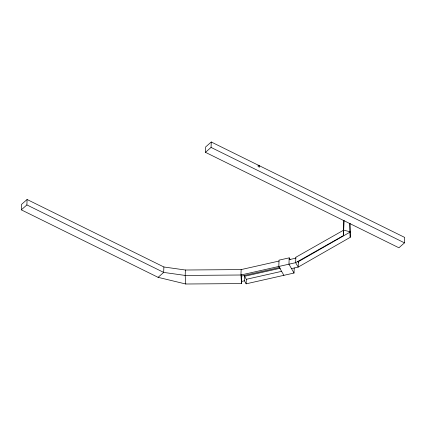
<?xml version="1.0" encoding="UTF-8"?>
<svg xmlns="http://www.w3.org/2000/svg" width="426" height="426" viewBox="0 0 426 426"><rect width="100%" height="100%" fill="white"/><g stroke="black" fill="none" stroke-linecap="round" stroke-linejoin="round"><path stroke-width="0.64" d="M279.014 261.053L241.148 269.583L185.385 270.015L163.882 266.985L27.094 199.496L26.886 204.922L163.675 272.411L185.177 275.436L240.94 275.004L295.644 262.682L343.526 235.53L343.867 220.631M343.958 220.386L343.526 235.53M241.696 279.355L241.537 283.578L185.773 284.009L158.089 277.337L21.3 209.848L21.508 204.421L27.094 199.496M163.882 266.985L163.675 272.411L158.089 277.337M185.385 270.015L185.177 275.436L185.773 284.009M205.47 152.343L205.678 146.922L211.264 141.991L404.7 237.431L404.492 242.857L398.906 247.783L205.47 152.343L211.056 147.417L211.264 141.991M241.148 269.583L240.94 275.004L241.537 283.578M294.222 267.975L294.025 273.039L246.143 283.828L244.407 280.803L244.615 275.377M246.143 283.828L246.313 279.307L244.583 276.282L280.399 268.215M283.876 275.324L278.806 266.474L279.046 260.148L289.195 257.858L288.95 264.189L294.025 273.039M291.49 268.614L298.184 267.107L350.22 237.341L350.087 223.341M21.3 209.848L26.886 204.922M289.126 259.668L295.82 258.161M279.797 267.453L241.601 276.059L241.388 281.485L244.407 280.803M246.313 279.307L281.495 271.378M211.056 147.417L404.492 242.857M297.721 261.479L298.354 262.586M289.195 257.858L290.149 259.519M241.51 274.759L241.67 277.102M349.671 223.49L350.22 237.341M258.167 165.213L258.119 166.513L259.477 167.184L259.525 165.884L258.167 165.213M295.852 257.256L295.644 262.682L298.184 267.107L298.392 261.681L350.428 231.914L343.739 230.104L295.852 257.256"/></g></svg>
